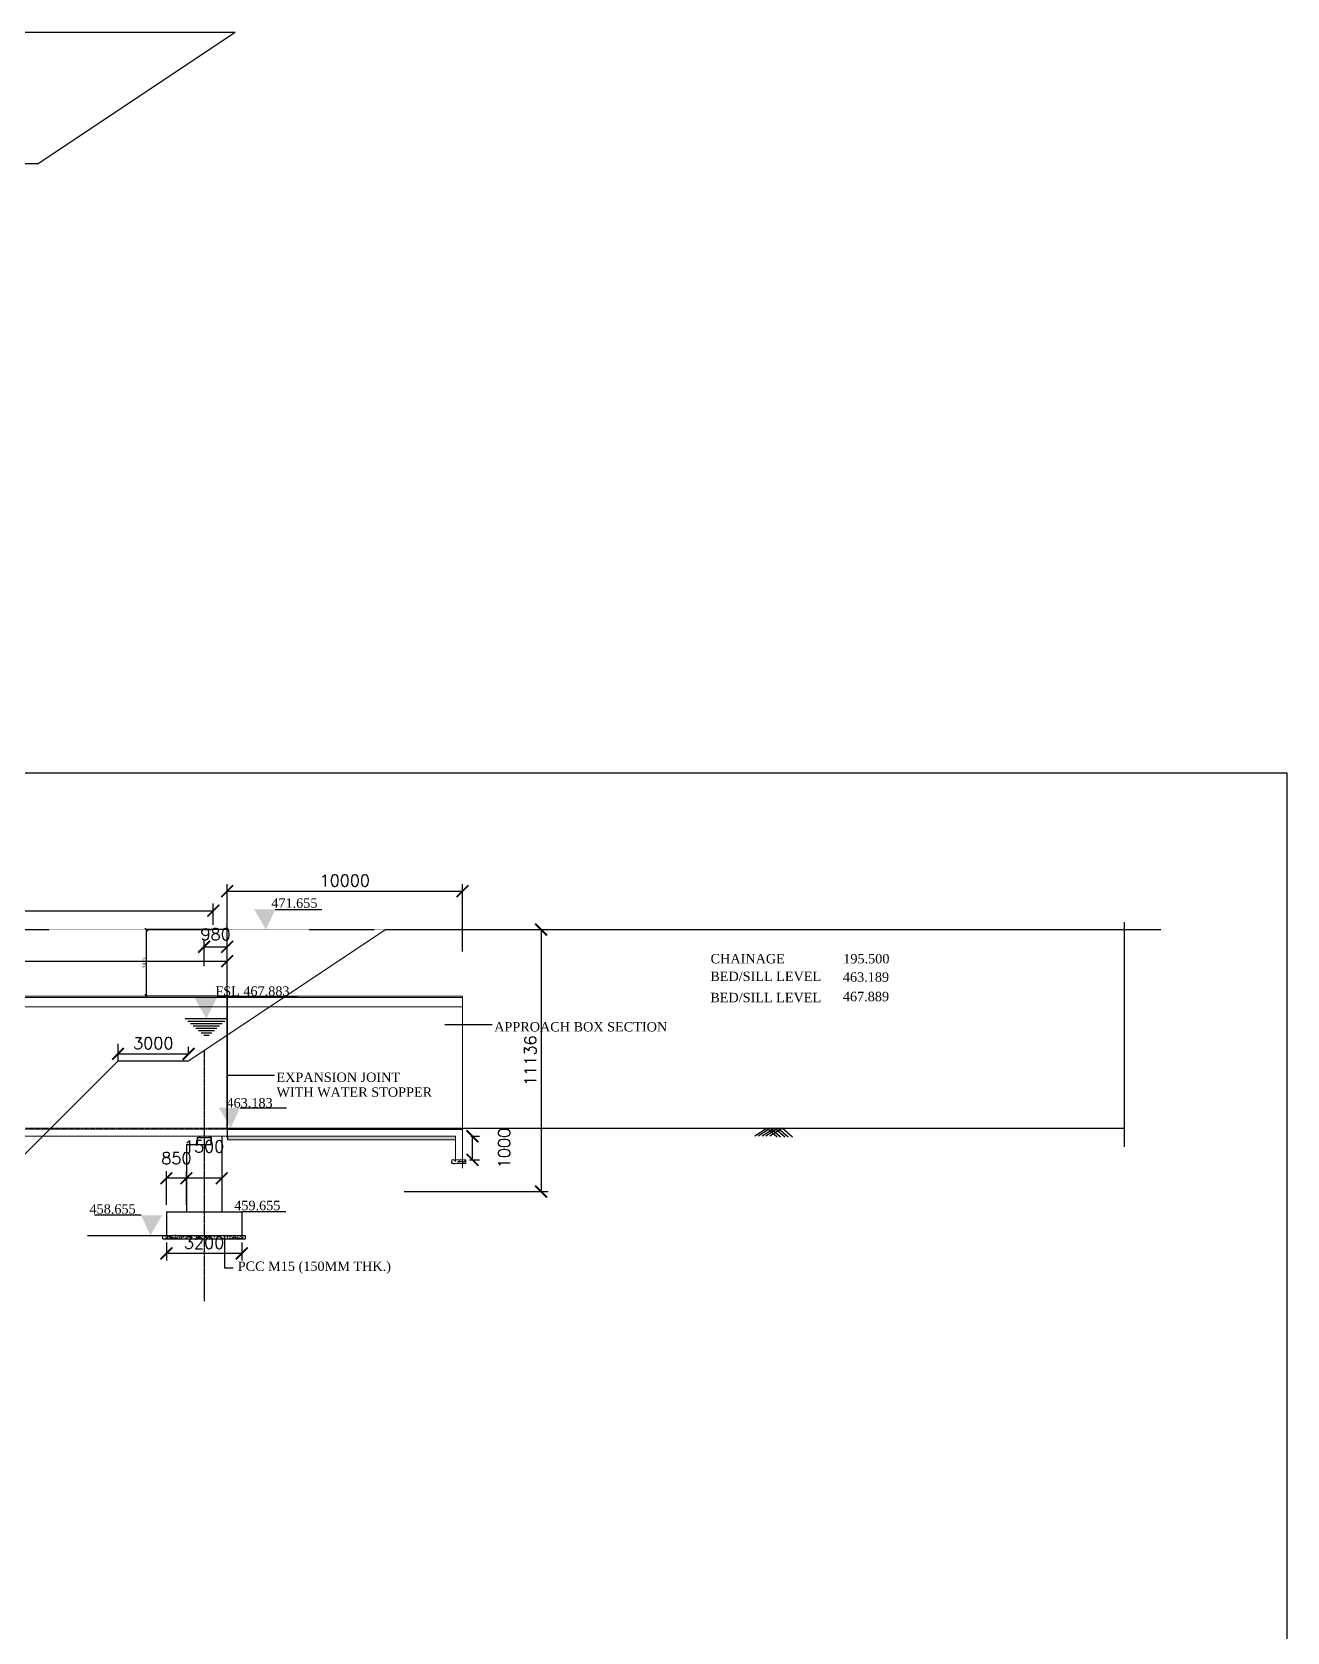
# Model space of a CAD drawing. Header units: inches. Extents: x -400915 to 515323, y 79868 to 577806.
# Drawn here: x 88691 to 142023, y 295461 to 363466 of the extents above; entities that cross this region are included whole.
import ezdxf

# ---------------------------------------------------------------- set-up
doc = ezdxf.new("R2010")
doc.units = ezdxf.units.IN
doc.header["$LTSCALE"] = 0.315
doc.header["$MEASUREMENT"] = 0
for name, pattern in [('ACAD_ISO03W100', [30, 12, -18]), ('CENTER', [50.8, 31.75, -6.35, 6.35, -6.35]), ('HIDDEN', [9.525, 6.35, -3.175])]:
    doc.linetypes.add(name, pattern=pattern)
doc.layers.get('0').update_dxf_attribs({"color": 9})
for name, color, linetype in [('CL', 5, 'CENTER'), ('exg canal', 253, 'Continuous'), ('rec', 7, 'Continuous'), ('stru', 2, 'Continuous')]:
    doc.layers.add(name, color=color, linetype=linetype)
for name, color, linetype, lineweight in [('crass barrier', 1, 'Continuous', 20), ('DIM', 1, 'Continuous', 20), ('RFC', 4, 'Continuous', 40), ('STRUC', 2, 'Continuous', 20)]:
    doc.layers.add(name, color=color, linetype=linetype, lineweight=lineweight)
doc.styles.add('ROMANS', font='ROMANS')
doc.styles.get("Standard").update_dxf_attribs({"font": 'romantic.ttf'})
doc.linetypes.add('ZIGZAG', pattern='A,0.00254,-5.08,[131,ltypeshp.shx,S=5.08,R=0,X=-5.08,Y=0],-10.16,[131,ltypeshp.shx,S=5.08,R=180,X=5.08,Y=0],-5.08', length=20.32254)
doc.dimstyles.new('75', dxfattribs={"dimscale": 0, "dimtxt": 2.5, "dimasz": 2.5, "dimexe": 1.5, "dimexo": 1.5, "dimgap": 1, "dimtad": 1, "dimdec": 0, "dimzin": 0, "dimdsep": 46, "dimtxsty": 'ROMANS', "dimblk": 'ARCHTICK', "dimcen": -0.75, "dimclrd": 1, "dimclre": 1, "dimclrt": 3, "dimadec": 0, "dimazin": 0, "dimtfac": 1, "dimtdec": 0, "dimtofl": 0, "dimtmove": 0, "dimatfit": 3, "dimfxl": 1, "dimtolj": 1, "dimtzin": 0, "dimarcsym": 0})
doc.dimstyles.new('kri', dxfattribs={"dimtxt": 150, "dimasz": 125, "dimexe": 0.18, "dimexo": 0.0625, "dimgap": 0.09, "dimtad": 1, "dimdec": 0, "dimrnd": 1, "dimzin": 0, "dimdsep": 46, "dimtxsty": 'Standard', "dimblk": 'OBLIQUE', "dimcen": 0.09, "dimclrd": 1, "dimclre": 5, "dimclrt": 3, "dimadec": 0, "dimazin": 0, "dimtfac": 1, "dimtdec": 0, "dimtofl": 0, "dimtmove": 2, "dimatfit": 3, "dimfxl": 1, "dimtolj": 1, "dimtzin": 0, "dimarcsym": 0})

# ---------------------------------------------------------------- blocks, each defined once
blk = doc.blocks.new('_ArchTick')
at = {"layer": 'crass barrier', "color": 0, "const_width": 0.15}
blk.add_lwpolyline([(-0.5, -0.5), (0.5, 0.5)], dxfattribs=at)
blk = doc.blocks.new('*D80')
at = {"layer": 'Defpoints', "color": 0, "linetype": 'Continuous', "transparency": 16777216}
for p in [(96396, 326119), (69234, 325647), (96396, 325218)]:
    blk.add_point(p, dxfattribs=at)
at = {"layer": 'STRUC', "color": 1, "linetype": 'Continuous', "lineweight": -2, "transparency": 16777216}
for p, q in [((69234, 325947), (69234, 326419)), ((69234, 326119), (96396, 326119)), ((96396, 325518), (96396, 326419))]:
    blk.add_line(p, q, dxfattribs=at)
at = {"layer": 'STRUC', "color": 1, "linetype": 'Continuous', "lineweight": -2, "transparency": 16777216, "xscale": 500, "yscale": 500, "zscale": 500, "rotation": 180}
blk.add_blockref('_ArchTick', (69234, 326119), dxfattribs=at)
at = {"layer": 'STRUC', "color": 1, "linetype": 'Continuous', "lineweight": -2, "transparency": 16777216, "xscale": 500, "yscale": 500, "zscale": 500}
blk.add_blockref('_ArchTick', (96396, 326119), dxfattribs=at)
at = {"layer": 'STRUC', "color": 3, "linetype": 'Continuous', "transparency": 16777216, "insert": (82815, 326569), "char_height": 500, "attachment_point": 5, "style": 'ROMANS'}
blk.add_mtext('\\A1;27162', dxfattribs=at)
blk = doc.blocks.new('*D83')
at = {"layer": 'Defpoints', "color": 0, "linetype": 'Continuous', "transparency": 16777216}
for p in [(96984, 323972), (73484, 323129), (96984, 322492)]:
    blk.add_point(p, dxfattribs=at)
at = {"layer": 'STRUC', "color": 1, "linetype": 'Continuous', "lineweight": -2, "transparency": 16777216}
for p, q in [((73484, 323429), (73484, 324272)), ((73484, 323972), (96984, 323972)), ((96984, 322792), (96984, 324272))]:
    blk.add_line(p, q, dxfattribs=at)
at = {"layer": 'STRUC', "color": 1, "linetype": 'Continuous', "lineweight": -2, "transparency": 16777216, "xscale": 500, "yscale": 500, "zscale": 500, "rotation": 180}
blk.add_blockref('_ArchTick', (73484, 323972), dxfattribs=at)
at = {"layer": 'STRUC', "color": 1, "linetype": 'Continuous', "lineweight": -2, "transparency": 16777216, "xscale": 500, "yscale": 500, "zscale": 500}
blk.add_blockref('_ArchTick', (96984, 323972), dxfattribs=at)
at = {"layer": 'STRUC', "color": 3, "linetype": 'Continuous', "transparency": 16777216, "insert": (85234, 324422), "char_height": 500, "attachment_point": 5, "style": 'ROMANS'}
blk.add_mtext('\\A1;23500', dxfattribs=at)
blk = doc.blocks.new('*D84')
at = {"layer": 'Defpoints', "color": 0, "linetype": 'Continuous', "transparency": 16777216}
for p in [(96984, 324585), (96004, 323457), (96984, 323523)]:
    blk.add_point(p, dxfattribs=at)
at = {"layer": 'STRUC', "color": 1, "linetype": 'Continuous', "lineweight": -2, "transparency": 16777216}
for p, q in [((96004, 323757), (96004, 324885)), ((96004, 324585), (96984, 324585)), ((96984, 323823), (96984, 324885))]:
    blk.add_line(p, q, dxfattribs=at)
at = {"layer": 'STRUC', "color": 1, "linetype": 'Continuous', "lineweight": -2, "transparency": 16777216, "xscale": 500, "yscale": 500, "zscale": 500, "rotation": 180}
blk.add_blockref('_ArchTick', (96004, 324585), dxfattribs=at)
at = {"layer": 'STRUC', "color": 1, "linetype": 'Continuous', "lineweight": -2, "transparency": 16777216, "xscale": 500, "yscale": 500, "zscale": 500}
blk.add_blockref('_ArchTick', (96984, 324585), dxfattribs=at)
at = {"layer": 'STRUC', "color": 3, "linetype": 'Continuous', "transparency": 16777216, "insert": (96494, 325115), "char_height": 500, "attachment_point": 5, "style": 'ROMANS'}
blk.add_mtext('\\A1;980', dxfattribs=at)
blk = doc.blocks.new('*D85')
at = {"layer": 'Defpoints', "color": 0, "linetype": 'Continuous', "transparency": 16777216}
for p in [(105083, 325316), (104202, 314180), (110323, 314180)]:
    blk.add_point(p, dxfattribs=at)
at = {"layer": 'STRUC', "color": 1, "linetype": 'Continuous', "lineweight": -2, "transparency": 16777216}
for p, q in [((105383, 325316), (110623, 325316)), ((110323, 325316), (110323, 314180)), ((104502, 314180), (110623, 314180))]:
    blk.add_line(p, q, dxfattribs=at)
at = {"layer": 'STRUC', "color": 1, "linetype": 'Continuous', "lineweight": -2, "transparency": 16777216, "xscale": 500, "yscale": 500, "zscale": 500}
for p, rotation in [((110323, 325316), 90), ((110323, 314180), 270)]:
    blk.add_blockref('_ArchTick', p, dxfattribs=dict(at, rotation=rotation))
at = {"layer": 'STRUC', "color": 3, "linetype": 'Continuous', "transparency": 16777216, "insert": (109873, 319748), "char_height": 500, "attachment_point": 5, "rotation": 90, "style": 'ROMANS'}
blk.add_mtext('\\A1;11136', dxfattribs=at)
blk = doc.blocks.new('*D88')
at = {"layer": 'Defpoints', "color": 0, "linetype": 'Continuous', "transparency": 16777216}
for p in [(92345, 320754), (95345, 320034), (95345, 319734)]:
    blk.add_point(p, dxfattribs=at)
at = {"layer": 'STRUC', "color": 1, "linetype": 'Continuous', "lineweight": -2, "transparency": 16777216}
for p, q in [((92345, 320454), (92345, 319734)), ((95345, 320034), (95345, 320334)), ((92345, 320034), (95345, 320034))]:
    blk.add_line(p, q, dxfattribs=at)
at = {"layer": 'STRUC', "color": 1, "linetype": 'Continuous', "lineweight": -2, "transparency": 16777216, "xscale": 500, "yscale": 500, "zscale": 500, "rotation": 180}
blk.add_blockref('_ArchTick', (92345, 320034), dxfattribs=at)
at = {"layer": 'STRUC', "color": 1, "linetype": 'Continuous', "lineweight": -2, "transparency": 16777216, "xscale": 500, "yscale": 500, "zscale": 500}
blk.add_blockref('_ArchTick', (95345, 320034), dxfattribs=at)
at = {"layer": 'STRUC', "color": 3, "linetype": 'Continuous', "transparency": 16777216, "insert": (93845, 320484), "char_height": 500, "attachment_point": 5, "style": 'ROMANS'}
blk.add_mtext('\\A1;3000', dxfattribs=at)
blk = doc.blocks.new('*D108')
at = {"layer": 'Defpoints', "color": 0, "linetype": 'Continuous', "transparency": 16777216}
for p in [(107046, 316530), (107407, 316530), (106984, 315530)]:
    blk.add_point(p, dxfattribs=at)
at = {"layer": 'STRUC', "color": 1, "linetype": 'Continuous', "lineweight": -2, "transparency": 16777216}
for p, q in [((107346, 316530), (107707, 316530)), ((107407, 315530), (107407, 316530)), ((107284, 315530), (107707, 315530))]:
    blk.add_line(p, q, dxfattribs=at)
at = {"layer": 'STRUC', "color": 1, "linetype": 'Continuous', "lineweight": -2, "transparency": 16777216, "xscale": 500, "yscale": 500, "zscale": 500}
for p, rotation in [((107407, 316530), 90), ((107407, 315530), 270)]:
    blk.add_blockref('_ArchTick', p, dxfattribs=dict(at, rotation=rotation))
at = {"layer": 'STRUC', "color": 3, "linetype": 'Continuous', "transparency": 16777216, "insert": (108757, 316030), "char_height": 500, "attachment_point": 5, "rotation": 90, "style": 'ROMANS'}
blk.add_mtext('\\A1;1000', dxfattribs=at)
blk = doc.blocks.new('_Oblique')
at = {"color": 0, "linetype": 'ByBlock', "lineweight": -2}
blk.add_line((-0.5, -0.5), (0.5, 0.5), dxfattribs=at)
blk = doc.blocks.new('*D151')
at = {"layer": 'Defpoints', "color": 0, "linetype": 'Continuous', "transparency": 16777216}
for p in [(106984, 326947), (106984, 324089), (96984, 316530)]:
    blk.add_point(p, dxfattribs=at)
at = {"layer": 'STRUC', "color": 1, "linetype": 'Continuous', "lineweight": -2, "transparency": 16777216}
for p, q in [((96984, 316830), (96984, 327247)), ((106984, 324389), (106984, 327247)), ((96984, 326947), (106984, 326947))]:
    blk.add_line(p, q, dxfattribs=at)
at = {"layer": 'STRUC', "color": 1, "linetype": 'Continuous', "lineweight": -2, "transparency": 16777216, "xscale": 500, "yscale": 500, "zscale": 500, "rotation": 180}
blk.add_blockref('_ArchTick', (96984, 326947), dxfattribs=at)
at = {"layer": 'STRUC', "color": 1, "linetype": 'Continuous', "lineweight": -2, "transparency": 16777216, "xscale": 500, "yscale": 500, "zscale": 500}
blk.add_blockref('_ArchTick', (106984, 326947), dxfattribs=at)
at = {"layer": 'STRUC', "color": 3, "linetype": 'Continuous', "transparency": 16777216, "insert": (101984, 327397), "char_height": 500, "attachment_point": 5, "style": 'ROMANS'}
blk.add_mtext('\\A1;10000', dxfattribs=at)
blk = doc.blocks.new('*D161')
at = {"layer": 'Defpoints', "color": 0, "linetype": 'Continuous', "transparency": 16777216}
for p in [(94404, 312316), (97604, 312316), (94404, 311553)]:
    blk.add_point(p, dxfattribs=at)
at = {"layer": 'STRUC', "color": 1, "linetype": 'Continuous', "lineweight": -2, "transparency": 16777216}
for p, q in [((94404, 312016), (94404, 311253)), ((97604, 311553), (94404, 311553)), ((97604, 312016), (97604, 311253))]:
    blk.add_line(p, q, dxfattribs=at)
at = {"layer": 'STRUC', "color": 1, "linetype": 'Continuous', "lineweight": -2, "transparency": 16777216, "xscale": 500, "yscale": 500, "zscale": 500, "rotation": 180}
blk.add_blockref('_ArchTick', (94404, 311553), dxfattribs=at)
at = {"layer": 'STRUC', "color": 1, "linetype": 'Continuous', "lineweight": -2, "transparency": 16777216, "xscale": 500, "yscale": 500, "zscale": 500}
blk.add_blockref('_ArchTick', (97604, 311553), dxfattribs=at)
at = {"layer": 'STRUC', "color": 3, "linetype": 'Continuous', "transparency": 16777216, "insert": (96004, 312003), "char_height": 500, "attachment_point": 5, "style": 'ROMANS'}
blk.add_mtext('\\A1;3200', dxfattribs=at)
blk = doc.blocks.new('*D162')
at = {"layer": 'Defpoints', "color": 0, "linetype": 'Continuous', "transparency": 16777216}
for p in [(96754, 314922), (95254, 314748), (95254, 314748)]:
    blk.add_point(p, dxfattribs=at)
at = {"layer": 'STRUC', "color": 1, "linetype": 'Continuous', "lineweight": -2, "transparency": 16777216}
for p, q in [((96754, 314748), (95254, 314748)), ((96754, 314622), (96754, 314448))]:
    blk.add_line(p, q, dxfattribs=at)
at = {"layer": 'STRUC', "color": 1, "linetype": 'Continuous', "lineweight": -2, "transparency": 16777216, "xscale": 500, "yscale": 500, "zscale": 500, "rotation": 180}
blk.add_blockref('_ArchTick', (95254, 314748), dxfattribs=at)
at = {"layer": 'STRUC', "color": 1, "linetype": 'Continuous', "lineweight": -2, "transparency": 16777216, "xscale": 500, "yscale": 500, "zscale": 500}
blk.add_blockref('_ArchTick', (96754, 314748), dxfattribs=at)
at = {"layer": 'STRUC', "color": 3, "linetype": 'Continuous', "transparency": 16777216, "insert": (96004, 316098), "char_height": 500, "attachment_point": 5, "style": 'ROMANS'}
blk.add_mtext('\\A1;1500', dxfattribs=at)
blk = doc.blocks.new('*D163')
at = {"layer": 'Defpoints', "color": 0, "linetype": 'Continuous', "transparency": 16777216}
for p in [(94404, 314748), (94404, 313316), (95254, 313316)]:
    blk.add_point(p, dxfattribs=at)
at = {"layer": 'STRUC', "color": 1, "linetype": 'Continuous', "lineweight": -2, "transparency": 16777216}
for p, q in [((94404, 313616), (94404, 315048)), ((95254, 313616), (95254, 315048)), ((95254, 314748), (94404, 314748))]:
    blk.add_line(p, q, dxfattribs=at)
at = {"layer": 'STRUC', "color": 1, "linetype": 'Continuous', "lineweight": -2, "transparency": 16777216, "xscale": 500, "yscale": 500, "zscale": 500, "rotation": 180}
blk.add_blockref('_ArchTick', (94404, 314748), dxfattribs=at)
at = {"layer": 'STRUC', "color": 1, "linetype": 'Continuous', "lineweight": -2, "transparency": 16777216, "xscale": 500, "yscale": 500, "zscale": 500}
blk.add_blockref('_ArchTick', (95254, 314748), dxfattribs=at)
at = {"layer": 'STRUC', "color": 3, "linetype": 'Continuous', "transparency": 16777216, "insert": (94829, 315598), "char_height": 500, "attachment_point": 5, "style": 'ROMANS'}
blk.add_mtext('\\A1;850', dxfattribs=at)
blk = doc.blocks.new('*D189')
at = {"layer": 'Defpoints', "color": 0, "ltscale": 0.5, "transparency": 16777216}
for p in [(93551, 325315), (96984, 325315), (96984, 322492)]:
    blk.add_point(p, dxfattribs=at)
at = {"layer": 'rec', "color": 5, "lineweight": -2, "ltscale": 0.5, "transparency": 16777216}
for p, q in [((96984, 325315), (93550, 325315)), ((96984, 322492), (93550, 322492))]:
    blk.add_line(p, q, dxfattribs=at)
at = {"layer": 'rec', "color": 1, "lineweight": -2, "ltscale": 0.5, "transparency": 16777216}
blk.add_line((93551, 322492), (93551, 325315), dxfattribs=at)
at = {"layer": 'rec', "color": 1, "lineweight": -2, "ltscale": 0.5, "transparency": 16777216, "xscale": 125, "yscale": 125, "zscale": 125}
for p, rotation in [((93551, 325315), 90), ((93551, 322492), 270)]:
    blk.add_blockref('_Oblique', p, dxfattribs=dict(at, rotation=rotation))
at = {"layer": 'rec', "color": 3, "ltscale": 0.5, "transparency": 16777216, "insert": (93475, 323904), "char_height": 150, "attachment_point": 5, "rotation": 90}
blk.add_mtext('\\A1;2823', dxfattribs=at)

msp = doc.modelspace()

# ---------------------------------------------------------------- hatches: boundary and pattern name
at = {"layer": 'rec', "ltscale": 0.5}
h = msp.add_hatch(dxfattribs=at)
h.set_pattern_fill('AR-CONC', color=256, scale=50, style=0)
h.set_pattern_definition([(50, (7688.96, 2758.6), (358.6301, -31.37607), [37.5, -412.5]), (355, (7688.96, 2758.6), (-69.37567, 376.09607), [30, -330]), (100.4514, (7718.85, 2755.97), (289.2547, 344.71977), [31.8701, -350.57106]), (46.1842, (7688.96, 2858.6), (533.6205, -82.7595), [56.25, -618.75]), (96.6356, (7733.43, 2851.7), (467.33135, 487.0589), [47.8051, -525.8565]), (351.1842, (7688.96, 2858.6), (467.331, 487.0593), [45, -495]), (21, (7738.96, 2833.6), (298.45353, -201.30945), [37.5, -412.5]), (326, (7738.96, 2833.6), (121.65767, 362.57502), [30, -330]), (71.4514, (7763.83, 2816.8), (420.1113, 161.26525), [31.8701, -350.57106]), (37.5, (7688.96, 2758.59), (6.07993, 166.446927), [0, -326, 0, -335, 0, -331.25]), (7.5, (7688.96, 2758.59), (131.53477, 197.20586), [0, -191, 0, -318.5, 0, -126.25]), (327.5, (7577.46, 2758.59), (266.91122, -11.277436), [0, -125, 0, -390, 0, -517.5]), (317.5, (7527.46, 2758.59), (291.59308, 50.05249), [0, -162.5, 0, -259, 0, -367.5])])
h.paths.add_polyline_path([(106684.3, 316530.2), (97004.3, 316530.2), (97004.3, 316380.2), (106684.3, 316380.2)])
h = msp.add_hatch(dxfattribs=at)
h.set_pattern_fill('AR-CONC', color=256, scale=50, style=0)
h.set_pattern_definition([(130, (104576.57, 2758.6), (-358.6301, -31.37607), [37.5, -412.5]), (185, (104576.57, 2758.6), (69.37567, 376.09607), [30, -330]), (79.5486, (104546.7, 2755.97), (-289.2547, 344.71977), [31.8701, -350.57106]), (133.8158, (104576.57, 2858.6), (-533.6205, -82.7595), [56.25, -618.75]), (83.3644, (104532.1, 2851.7), (-467.33135, 487.0589), [47.8051, -525.8565]), (188.8158, (104576.6, 2858.6), (-467.331, 487.0593), [45, -495]), (159, (104526.57, 2833.6), (-298.45353, -201.30945), [37.5, -412.5]), (214, (104526.57, 2833.6), (-121.65767, 362.57502), [30, -330]), (108.5486, (104501.7, 2816.8), (-420.1113, 161.26525), [31.8701, -350.57106]), (142.5, (104576.57, 2758.59), (-6.07993, 166.446927), [0, -326, 0, -335, 0, -331.25]), (172.5, (104576.57, 2758.59), (-131.53477, 197.20586), [0, -191, 0, -318.5, 0, -126.25]), (212.5, (104688.07, 2758.59), (-266.91122, -11.277436), [0, -125, 0, -390, 0, -517.5]), (222.5, (104738.07, 2758.59), (-291.59308, 50.05249), [0, -162.5, 0, -259, 0, -367.5])])
h.paths.add_polyline_path([(106534.3, 315530.2), (107134.3, 315530.2), (107134.3, 315380.2), (106534.3, 315380.2)])
h = msp.add_hatch(dxfattribs=at)
h.set_pattern_fill('AR-CONC', color=6, scale=30, style=0)
h.set_pattern_definition([(130, (110799.57, 894.65), (-215.17805, -18.82564), [22.5, -247.5]), (185, (110799.57, 894.65), (41.6254, 225.65764), [18, -198]), (79.5486, (110781.64, 893.08), (-173.55281, 206.83186), [19.12206, -210.34263]), (133.8158, (110799.57, 954.65), (-320.17231, -49.6557), [33.75, -371.25]), (83.3644, (110772.9, 950.5), (-280.3988, 292.23536), [28.6831, -315.5139]), (188.8158, (110799.57, 954.65), (-280.3986, 292.23558), [27, -297]), (159, (110769.57, 939.65), (-179.07212, -120.78567), [22.5, -247.5]), (214, (110769.57, 939.65), (-72.9946, 217.54501), [18, -198]), (108.5486, (110754.65, 929.58), (-252.06679, 96.75915), [19.12206, -210.34263]), (142.5, (110799.57, 894.65), (-3.647957, 99.868156), [0, -195.6, 0, -201, 0, -198.75]), (172.5, (110799.57, 894.65), (-78.92086, 118.323514), [0, -114.6, 0, -191.1, 0, -75.75]), (212.5, (110866.47, 894.65), (-160.14673, -6.766462), [0, -75, 0, -234, 0, -310.5]), (222.5, (110896.47, 894.65), (-174.95585, 30.031495), [0, -97.5, 0, -155.4, 0, -220.5])])
h.paths.add_polyline_path([(96004.3, 312316.2), (97654.3, 312316.2), (97654.3, 312166.2), (96004.3, 312166.2)])
h.paths.add_polyline_path([(94354.3, 312316.2), (96004.3, 312316.2), (96004.3, 312166.2), (94354.3, 312166.2)])

# ---------------------------------------------------------------- linework, layer by layer
for p, q in [((96984.3, 321730.2), (96984.3, 325316.2)), ((96563.4, 322447.3), (99983.8, 322447.3)), ((96984.3, 316480.2), (96984.3, 316528.6))]:
    msp.add_line(p, q)
at = {"color": 8, "linetype": 'ZIGZAG', "ltscale": 0.5}
msp.add_line((135118.1, 316081.7), (135118.1, 325625.2), dxfattribs=at)
at = {"ltscale": 0.5}
msp.add_line((93904.3, 312316.2), (93985.4, 312316.2), dxfattribs=at)
at = {"layer": 'CL', "linetype": 'ByBlock'}
for p, q in [((95194.7, 321530.2), (97005.7, 321530.2)), ((95307.9, 321430.2), (96892.5, 321430.2)), ((95421.1, 321330.2), (96779.3, 321330.2)), ((95534.2, 321230.2), (96666.1, 321230.2)), ((95647.4, 321130.2), (96552.9, 321130.2)), ((95760.6, 321030.2), (96439.7, 321030.2)), ((95873.8, 320930.2), (96326.5, 320930.2)), ((95987, 320830.2), (96213.4, 320830.2))]:
    msp.add_line(p, q, dxfattribs=at)
at = {"layer": 'CL'}
msp.add_line((96004.3, 320173.9), (96004.3, 309528.2), dxfattribs=at)
at = {"layer": 'DIM'}
for points in [[(99029.8, 326172.1), (98133.1, 326174.2), (98634.9, 325316.2)], [(96563.4, 322447.3), (95578, 322449.6), (96100.2, 321530.2)], [(97531.5, 317738.8), (96634.8, 317740.9), (97136.7, 316882.8)], [(93326.5, 313171.4), (94223.2, 313173.5), (93721.3, 312315.4)]]:
    msp.add_solid(points, dxfattribs=at)
at = {"layer": 'exg canal', "linetype": 'ACAD_ISO03W100', "ltscale": 0.5}
msp.add_line((83195.5, 325316.2), (118814.5, 325316.2), dxfattribs=at)
at = {"layer": 'rec', "ltscale": 0.5}
for p, q in [((2416.5, 363465.7), (97322.5, 363465.7)), ((97004.3, 316530.2), (97004.3, 316380.2)), ((106984.3, 316880.2), (135118.1, 316880.2)), ((91053, 312315.4), (94191.8, 312315.4))]:
    msp.add_line(p, q, dxfattribs=at)
msp.add_lwpolyline([(57369.5, 338303.7), (61949.5, 342883.7), (64949.5, 342883.7), (69949.5, 347883.7), (72949.5, 347883.7), (77949.5, 352883.7), (80949.5, 352883.7), (85949.5, 357883.7), (88949.5, 357883.7), (97322.5, 363465.7), (97322.5, 363465.7)], dxfattribs=at)
msp.add_lwpolyline([(-21365, 331974.8), (142023.4, 331974.8), (142023.4, 240004.4), (-21365, 240004.4)], close=True, dxfattribs=at)
at = {"layer": 'rec', "ltscale": 0.5, "const_width": 50}
for points in [[(61734.3, 300154.2), (69234.3, 300154.2), (73814.3, 304734.2), (75014.3, 304734.2), (80014.3, 309734.2), (81214.3, 309734.2), (86214.3, 314734.2), (87344.8, 314734.2), (92344.8, 319734.2), (95344.8, 319734.2), (103717.8, 325316.2), (135118.1, 325316.2)], [(61734.3, 300154.2), (69234.3, 300154.2), (73814.3, 304734.2), (75014.3, 304734.2), (80014.3, 309734.2), (81214.3, 309734.2), (86214.3, 314734.2), (87344.8, 314734.2), (92344.8, 319734.2), (95344.8, 319734.2), (103717.8, 325316.2), (136668.7, 325316.2)]]:
    msp.add_lwpolyline(points, dxfattribs=at)
at = {"layer": 'RFC', "lineweight": 15}
for p, q in [((26484.3, 322492.2), (96984.3, 322492.2)), ((73504.3, 322430.2), (96984.3, 322430.2)), ((97004.3, 322492.2), (97004.3, 316530.2)), ((97004.3, 322492.2), (106984.3, 322492.2)), ((97004.3, 322430.2), (106984.3, 322430.2)), ((106984.3, 315530.2), (106984.3, 322492.2)), ((106984.3, 316530.2), (106984.3, 322430.2)), ((73504.3, 322030.2), (96984.3, 322030.2)), ((96984.3, 321730.2), (96984.3, 316530.2)), ((97004.3, 322030.2), (106984.3, 322030.2)), ((106984.3, 321730.2), (106984.3, 315180.1)), ((73504.3, 316530.2), (96984.3, 316530.2)), ((97004.3, 316880.2), (106984.3, 316880.2)), ((97004.3, 316830.2), (106984.3, 316830.2)), ((106684.3, 316530.2), (97004.3, 316530.2)), ((97004.3, 316530.2), (106684.3, 316530.2)), ((97004.3, 316380.2), (106684.3, 316380.2)), ((106684.3, 315530.2), (106684.3, 316530.2)), ((106534.3, 315380.2), (106534.3, 315530.2)), ((106534.3, 315530.2), (107134.3, 315530.2)), ((106534.3, 315380.2), (107134.3, 315380.2)), ((107134.3, 315380.2), (107134.3, 315530.2))]:
    msp.add_line(p, q, dxfattribs=at)
at = {"layer": 'RFC', "linetype": 'HIDDEN', "lineweight": 15}
for p, q in [((73504.3, 316880.2), (96984.3, 316880.2)), ((73504.3, 316830.2), (96984.3, 316830.2))]:
    msp.add_line(p, q, dxfattribs=at)
at = {"layer": 'stru'}
for p, q in [((99029.8, 326172.1), (101004.3, 326172.1)), ((97531.5, 317738.8), (99506, 317738.8)), ((95704.3, 316480.1), (95704.3, 316180.1)), ((95704.3, 316480.1), (96304.3, 316480.1)), ((95804.3, 316530.1), (95804.3, 316480.1)), ((96204.3, 316530.1), (96204.3, 316480.1)), ((96304.3, 316180.1), (96304.3, 316528.6)), ((96304.3, 316480.1), (96304.3, 316180.1)), ((96754.3, 316528.6), (96754.3, 313316.2)), ((97004.3, 316830.2), (106984.3, 316830.2)), ((95254.3, 316180.1), (96304.3, 316180.1)), ((95254.3, 316180.1), (95254.3, 313316.2)), ((93326.5, 313171.4), (91352, 313171.4)), ((94404.3, 313316.2), (97604.3, 313316.2)), ((94404.3, 313316.2), (94404.3, 312316.2)), ((99476.4, 313320.1), (97601.9, 313320.1)), ((97604.3, 313316.2), (97604.3, 312316.2)), ((92378.8, 312316.2), (94404.3, 312316.2)), ((94404.3, 312316.2), (97604.3, 312316.2))]:
    msp.add_line(p, q, dxfattribs=at)
at = {"layer": 'stru', "color": 3}
for p, q in [((119936.3, 316880.2), (119403.3, 316535.6)), ((120080.1, 316880.2), (119547.1, 316535.6)), ((120253.6, 316880.2), (119720.6, 316535.6)), ((120406.2, 316880.2), (119873.2, 316535.6)), ((119936.3, 316880.2), (120361.2, 316502.1)), ((120579.5, 316880.2), (120046.5, 316535.6)), ((120080.1, 316880.2), (120505, 316502.1)), ((120253.6, 316880.2), (120678.5, 316502.1)), ((120406.2, 316880.2), (120831.1, 316502.1)), ((120579.5, 316880.2), (121004.4, 316502.1))]:
    msp.add_line(p, q, dxfattribs=at)
at = {"layer": 'stru', "color": 1}
for p, q in [((94254.3, 312316.2), (97754.3, 312316.2)), ((94254.3, 312166.2), (94254.3, 312316.2)), ((94254.3, 312166.2), (97754.3, 312166.2)), ((97754.3, 312316.2), (97754.3, 312166.2))]:
    msp.add_line(p, q, dxfattribs=at)

# ---------------------------------------------------------------- texts
at = {"layer": 'stru'}
for s, p in [('471.655', (98859.1, 326241)), ('CHAINAGE', (117529.9, 323879.3)), ('195.500', (123165.8, 323879.3)), ('BED/SILL LEVEL', (117514.5, 323129.5)), ('463.189', (123150.4, 323098.2)), ('FSL 467.883', (96480.3, 322500.8)), ('BED/SILL LEVEL', (117514.5, 322228)), ('467.889', (123150.4, 322271.8)), ('APPROACH BOX SECTION', (108331.9, 320985.6)), ('EXPANSION JOINT ', (99079.8, 318839.9)), ('WITH WATER STOPPER', (99081.9, 318209.8)), ('463.183', (96955, 317752.8)), ('458.655', (91135.2, 313240.2)), ('459.655', (97285.1, 313389)), ('PCC M15 (150MM THK.)', (97432.5, 310807.2))]:
    msp.add_text(s, height=400, dxfattribs=at).set_placement(p)

# ---------------------------------------------------------------- dimensions: what is measured, and where the dimension line sits
at = {"layer": 'rec', "ltscale": 0.5}
dim = msp.add_linear_dim(base=(93550.5, 325315.5), p1=(96984.3, 322492.2), p2=(96984.3, 325315.5), angle=90, dimstyle='kri', dxfattribs=at)
dim.commit()
dim.dimension.update_dxf_attribs({"geometry": '*D189', "text_midpoint": (93475.5, 323903.8)})
at = {"layer": 'STRUC', "linetype": 'Continuous'}
for base, p1, p2, picture, middle in [((106984.3, 326946.8), (96984.3, 316530.2), (106984.3, 324089.5), '*D151', (101984.3, 327396.8)), ((96396.3, 326118.9), (69234.3, 325647.5), (96396.3, 325217.6), '*D80', (82815.3, 326568.9)), ((96984.3, 323971.9), (73484.3, 323128.7), (96984.3, 322492.2), '*D83', (85234.3, 324421.9)), ((95344.8, 320034.2), (92344.8, 320753.5), (95344.8, 319734.2), '*D88', (93844.8, 320484.2))]:
    dim = msp.add_linear_dim(base=base, p1=p1, p2=p2, dimstyle='75', override={"dimscale": 200, "dimtmove": 2}, dxfattribs=at)
    dim.commit()
    dim.dimension.update_dxf_attribs({"geometry": picture, "text_midpoint": middle})
dim = msp.add_linear_dim(base=(96984.3, 324584.5), p1=(96004.3, 323457.3), p2=(96984.3, 323523.2), dimstyle='75', override={"dimscale": 200, "dimtmove": 2}, dxfattribs=at)
dim.commit()
dim.dimension.update_dxf_attribs({"geometry": '*D84', "text_midpoint": (96494.3, 325115.5), "dimtype": 160})
for base, p1, p2, angle, picture, middle in [((110323, 314180.1), (105083.3, 325316.2), (104202.3, 314180.1), 90, '*D85', (109873, 319748.1)), ((95254.3, 314748.1), (96754.3, 314922.4), (95254.3, 314748.1), 180, '*D162', (96004.3, 316098.1)), ((107407.4, 316530.2), (106984.3, 315530.2), (107045.9, 316530.2), 90, '*D108', (108757.4, 316030.2)), ((94404.3, 314748.1), (95254.3, 313316.2), (94404.3, 313316.2), 180, '*D163', (94829.3, 315598.1)), ((94404.3, 311553), (97604.3, 312316.2), (94404.3, 312316.2), 180, '*D161', (96004.3, 312003))]:
    dim = msp.add_linear_dim(base=base, p1=p1, p2=p2, angle=angle, dimstyle='75', override={"dimscale": 200, "dimtmove": 2}, dxfattribs=at)
    dim.commit()
    dim.dimension.update_dxf_attribs({"geometry": picture, "text_midpoint": middle})

# ---------------------------------------------------------------- leaders
at = {"layer": 'rec', "ltscale": 0.5}
for points in [[(106236.4, 321275.8), (108253.1, 321275.8)], [(96984.3, 319130.2), (99001, 319130.2)], [(96867.7, 312266.9), (96867.7, 310944), (97237.7, 310944)]]:
    msp.add_leader(points, dimstyle='kri', override={"dimgap": 0.09, "dimtad": 0}, dxfattribs=at)

doc.saveas('drawing.dxf')
